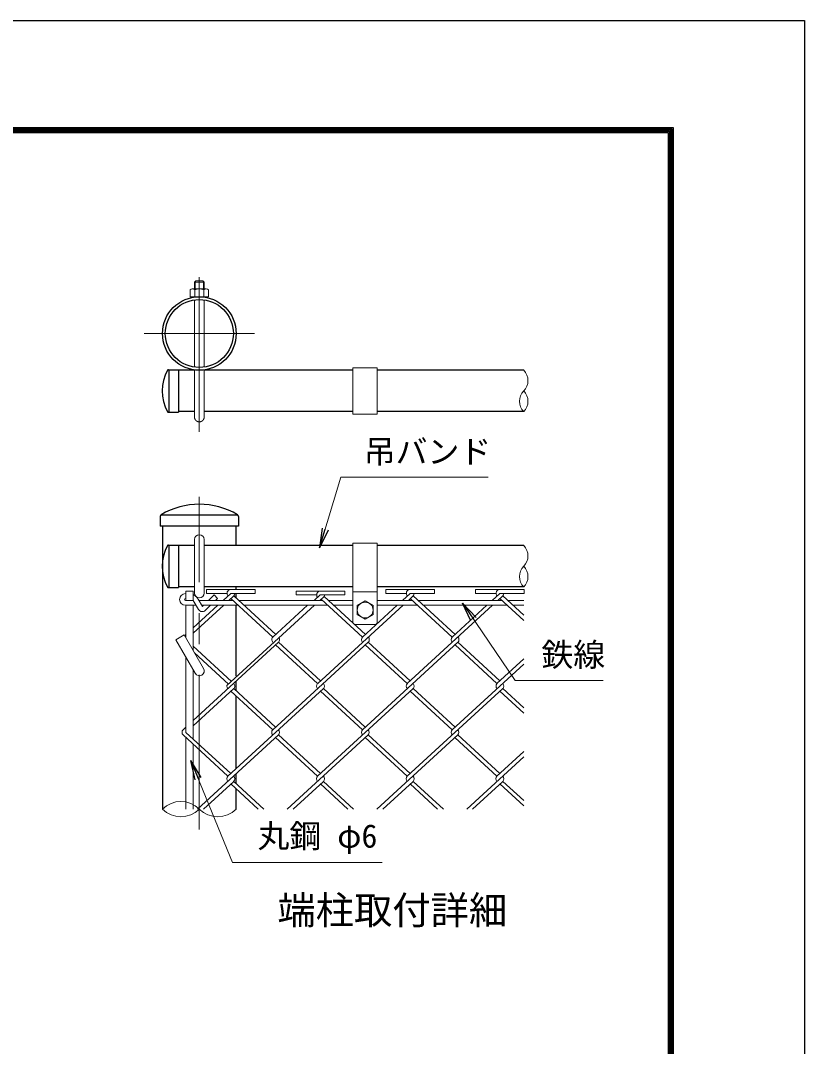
# Model space of a CAD drawing. Units: millimetres, scale not verified. Extents: x -4200 to 4200, y -2970 to 2970.
# Drawn here: x 2589 to 4200, y 861 to 2970 of the extents above; entities that cross this region are included whole.
import ezdxf
from ezdxf.enums import TextEntityAlignment as Align

# ---------------------------------------------------------------- set-up
doc = ezdxf.new("R2010")
doc.units = ezdxf.units.MM
doc.header["$LTSCALE"] = 10
doc.linetypes.add('DASHED', pattern=[7.5, 6, -1.5])
doc.linetypes.add('USER1', pattern=[50.8, 31.75, -6.35, 6.35, -6.35])
for name, color, linetype, lineweight in [('0-0_D-STR1', 1, 'Continuous', 25), ('0-1_D-STR3', 3, 'Continuous', 13), ('0-2_D-BMK', 2, 'USER1', 13), ('0-3_D-STR-DIM', 7, 'Continuous', 13), ('0-9_D-TTL-TXT', 7, 'Continuous', 25), ('0-A_D-STR-TXT', 7, 'Continuous', 13), ('0-B_D-STR2', 7, 'Continuous', 13), ('0-C_D-TTL', 7, 'Continuous', 25)]:
    doc.layers.add(name, color=color, linetype=linetype, lineweight=lineweight)
doc.layers.add('0-4_0', color=7, linetype='Continuous')
doc.styles.add('ＭＳ ゴシック', font='')
doc.styles.get('ＭＳ ゴシック').set_extended_font_data('MS Gothic')

# ---------------------------------------------------------------- blocks, each defined once
blk = doc.blocks.new('_Open')
at = {"layer": '0-4_0'}
blk.add_line((-10, 1.667), (0, 0), dxfattribs=at)
blk.add_lwpolyline([(-10, -1.667), (0, 0), (-10, 0)], dxfattribs=at)

msp = doc.modelspace()

# ---------------------------------------------------------------- linework, layer by layer
at = {"layer": '0-0_D-STR1'}
for p, q in [((2893.02, 2252.19), (2913.85, 2252.19)), ((2893.85, 2252.19), (2893.85, 2164.69)), ((2913.85, 2252.19), (2913.85, 2164.69)), ((2946.35, 2250.94), (2913.85, 2250.94)), ((3272.08, 2250.94), (2966.35, 2250.94)), ((3623.01, 2250.94), (3322.08, 2250.94)), ((2893.02, 2164.69), (2913.85, 2164.69)), ((2946.35, 2165.94), (2913.85, 2165.94)), ((3272.08, 2165.94), (2966.35, 2165.94)), ((3623.01, 2165.94), (3322.08, 2165.94)), ((2876.1, 1950.69), (2876.1, 1930.55)), ((3035.76, 1953.05), (2876.93, 1953.05)), ((3036.6, 1950.69), (3036.6, 1930.55)), ((3036.6, 1930.55), (2876.1, 1930.55)), ((2880.72, 1930.55), (2880.72, 1348.89)), ((3031.97, 1890.55), (3031.97, 1930.55)), ((2893.02, 1891.8), (2913.85, 1891.8)), ((2893.85, 1891.8), (2893.85, 1804.3)), ((2913.85, 1891.8), (2913.85, 1804.3)), ((2946.35, 1890.55), (2913.85, 1890.55)), ((3272.08, 1890.55), (2966.35, 1890.55)), ((3623.01, 1890.55), (3322.08, 1890.55)), ((2893.02, 1804.3), (2913.85, 1804.3)), ((2946.35, 1805.55), (2913.85, 1805.55)), ((3272.08, 1805.55), (2966.35, 1805.55)), ((3031.97, 1800.29), (3031.97, 1805.55)), ((3623.01, 1805.55), (3322.08, 1805.55)), ((3031.97, 1782.5), (3031.97, 1792.29)), ((3031.97, 1622.6), (3031.97, 1768.05)), ((3031.97, 1591.93), (3031.97, 1612.02)), ((3031.97, 1432.28), (3031.97, 1581.08)), ((3031.97, 1401.33), (3031.97, 1421.42)), ((3031.97, 1348.89), (3031.97, 1390.48))]:
    msp.add_line(p, q, dxfattribs=at)
for radius in [75.62, 69.88]:
    msp.add_circle((2956.35, 2326.57), radius, dxfattribs=at)
for centre, radius, start, end in [((2969.41, 2208.44), 89.31, 151.52136, 208.47864), ((2893.02, 2249.69), 2.5, 90, 147.70173), ((2893.02, 2167.19), 2.5, 212.29827, 270), ((2956.35, 1822.62), 152.93, 59.14927, 120.85073), ((2879.85, 1950.69), 3.75, 120.85073, 180), ((3032.85, 1950.69), 3.75, 0, 59.14927), ((2969.41, 1848.05), 89.31, 151.52136, 208.47864), ((2893.02, 1889.3), 2.5, 90, 147.70173), ((2893.02, 1806.8), 2.5, 212.29827, 270)]:
    msp.add_arc(centre, radius, start, end, dxfattribs=at)
at = {"layer": '0-1_D-STR3'}
for p, q in [((2946.35, 2418.44), (2946.35, 2432.01)), ((2948.1, 2418.44), (2948.1, 2433.76)), ((2949.35, 2435.01), (2963.35, 2435.01)), ((2966.35, 2432.01), (2963.35, 2435.01)), ((2964.6, 2418.44), (2964.6, 2433.76)), ((2966.35, 2418.44), (2966.35, 2432.01)), ((2937.6, 2402.19), (2937.6, 2416.69)), ((2941.54, 2418.44), (2970.46, 2418.44)), ((2946.97, 2416.69), (2946.97, 2402.19)), ((2965.72, 2416.69), (2965.72, 2402.19)), ((2975.1, 2402.19), (2975.1, 2416.69)), ((2937.6, 2402.19), (2975.1, 2402.19)), ((2946.35, 2401.53), (2946.35, 2402.19)), ((2946.35, 2257.41), (2946.35, 2395.72)), ((2966.35, 2401.53), (2966.35, 2402.19)), ((2966.35, 2257.41), (2966.35, 2395.72)), ((2946.35, 2155.01), (2946.35, 2251.6)), ((2966.35, 2155.01), (2966.35, 2251.6)), ((3272.08, 2255.94), (3272.08, 2160.94)), ((3322.08, 2255.94), (3272.08, 2255.94)), ((3322.08, 2255.94), (3322.08, 2160.94)), ((3322.08, 2160.94), (3272.08, 2160.94)), ((2946.35, 1793.05), (2946.35, 1903.05)), ((2966.35, 1793.05), (2966.35, 1903.05)), ((3272.08, 1895.55), (3272.08, 1733.05)), ((3322.08, 1895.55), (3272.08, 1895.55)), ((3322.08, 1895.55), (3322.08, 1733.05)), ((2928.85, 1778.05), (2928.85, 1796.8)), ((2928.85, 1796.8), (2943.85, 1796.8)), ((2943.85, 1778.05), (2943.85, 1796.8)), ((3322.08, 1795.55), (3272.08, 1795.55)), ((2927.6, 1791.8), (2928.85, 1791.8)), ((2927.6, 1781.8), (2928.85, 1781.8)), ((2927.6, 1778.05), (2943.85, 1778.05)), ((2943.85, 1778.05), (2954.68, 1759.23)), ((2955.38, 1778.05), (3024.99, 1778.05)), ((2975.27, 1778.05), (2986.58, 1789.11)), ((3036.83, 1778.05), (3209.31, 1778.05)), ((3221.15, 1778.05), (3272.08, 1778.05)), ((3280.83, 1767.41), (3297.08, 1776.8)), ((3297.08, 1776.8), (3313.33, 1767.41)), ((3322.08, 1778.05), (3393.62, 1778.05)), ((3405.47, 1778.05), (3577.94, 1778.05)), ((3589.79, 1778.05), (3623.01, 1778.05)), ((2927.6, 1768.05), (2949.6, 1768.05)), ((2928.85, 1700.68), (2928.85, 1768.05)), ((2943.85, 1674.7), (2943.85, 1768.05)), ((2961.14, 1768.05), (3035.9, 1768.05)), ((2968.38, 1757.33), (2979.35, 1768.05)), ((3047.74, 1768.05), (3220.22, 1768.05)), ((3232.06, 1768.05), (3272.08, 1768.05)), ((3280.83, 1767.41), (3280.83, 1748.7)), ((3313.33, 1767.41), (3313.33, 1748.7)), ((3322.08, 1768.05), (3404.54, 1768.05)), ((3416.38, 1768.05), (3588.86, 1768.05)), ((3600.7, 1768.05), (3623.01, 1768.05)), ((3317.08, 1728.05), (3277.08, 1728.05)), ((2907.87, 1697.02), (2925.19, 1707.02)), ((2907.87, 1697.02), (2947.69, 1628.05)), ((2925.19, 1707.02), (2965.01, 1638.05)), ((2928.85, 1506.68), (2928.85, 1660.68)), ((2943.85, 1492.93), (2943.85, 1634.7)), ((2928.85, 1348.89), (2928.85, 1495.83)), ((2943.85, 1348.89), (2943.85, 1482.08))]:
    msp.add_line(p, q, dxfattribs=at)
for points in [[(2949.35, 2435.01), (2946.35, 2432.01), (2966.35, 2432.01)], [(2953.96, 1780.52), (2962.54, 1765.61), (2965.04, 1768.05)], [(2989.58, 1778.05), (2993.57, 1781.95), (2986.58, 1789.11)], [(3280.83, 1748.7), (3297.08, 1739.3), (3313.33, 1748.7)]]:
    msp.add_lwpolyline(points, dxfattribs=at)
msp.add_circle((3297.08, 1758.05), 16.23, dxfattribs=at)
for centre, radius, start, end in [((2942.29, 2411.44), 7.04, 48.21899, 131.78101), ((2956.35, 2392.45), 25.99, 68.85295, 111.14705), ((2970.41, 2411.29), 7.15, 49.0514, 130.9486), ((2956.35, 1903.05), 10, 0, 180), ((2956.35, 1793.05), 10, 180, 0), ((2927.6, 1779.93), 11.88, 90, 270), ((2927.6, 1779.93), 1.88, 90, 270), ((2934.46, 1769.3), 22.5, 29.90854, 65.34129), ((2962.26, 1763.59), 8.75, 209.90854, 314.33561), ((3277.08, 1733.05), 5, 180, 270), ((3317.08, 1733.05), 5, 270, 0), ((2956.35, 1633.05), 10, 210, 30)]:
    msp.add_arc(centre, radius, start, end, dxfattribs=at)
at = {"layer": '0-1_D-STR3', "linetype": 'DASHED'}
msp.add_arc((2956.35, 2155.01), 10, 180, 0, dxfattribs=at)
at = {"layer": '0-2_D-BMK'}
for p, q in [((2956.35, 2124.7), (2956.35, 2458.03)), ((3069.79, 2326.57), (2842.91, 2326.57)), ((2956.35, 1307.22), (2956.35, 1990.55))]:
    msp.add_line(p, q, dxfattribs=at)
at = {"layer": '0-3_D-STR-DIM'}
for centre, radius, start, end in [((3601.63, 2229.69), 30.15, 315.18146, 44.81854), ((3644.4, 2187.19), 30.15, 135.18146, 224.81854), ((3601.63, 2187.19), 30.15, 315.18146, 44.81854), ((3601.63, 1869.3), 30.15, 315.18146, 44.81854), ((3644.4, 1826.8), 30.15, 135.18146, 224.81854), ((3601.63, 1826.8), 30.15, 315.18146, 44.81854), ((2918.54, 1310.83), 53.65, 45.18146, 134.81854), ((2918.54, 1386.94), 53.65, 225.18146, 314.81854), ((2994.16, 1386.94), 53.65, 225.18146, 314.81854)]:
    msp.add_arc(centre, radius, start, end, dxfattribs=at)
at = {"layer": '0-A_D-STR-TXT'}
for points in [[(3549.91, 2031.54), (3247.47, 2031.54), (3204.06, 1887.99)], [(3786.33, 1613.52), (3605.46, 1613.52), (3498.54, 1770.77)], [(3332.22, 1239.01), (3024.19, 1239.01), (2939.82, 1446.88)]]:
    msp.add_lwpolyline(points, dxfattribs=at)
at = {"layer": '0-B_D-STR2'}
for p, q in [((2971.29, 1800.29), (3071.29, 1800.29)), ((2971.29, 1792.29), (2971.29, 1800.29)), ((3155.46, 1797.24), (3255.46, 1797.24)), ((3155.46, 1789.24), (3155.46, 1797.24)), ((3339.78, 1800.43), (3439.78, 1800.43)), ((3339.78, 1792.43), (3339.78, 1800.43)), ((3524.1, 1800.43), (3624.1, 1800.43)), ((3524.1, 1792.43), (3524.1, 1800.43)), ((3624.1, 1792.43), (3624.1, 1800.43)), ((2971.29, 1792.29), (3013.26, 1792.29)), ((3020.99, 1792.29), (3005.45, 1778.05)), ((3027.06, 1787), (3017.3, 1778.05)), ((3107.38, 1702.55), (3021.14, 1781.58)), ((3113.3, 1707.98), (3027.06, 1787)), ((3155.46, 1789.24), (3197.43, 1789.24)), ((3204.64, 1789.24), (3192.43, 1778.05)), ((3212.71, 1785.78), (3204.27, 1778.05)), ((3291.7, 1702.55), (3206.79, 1780.36)), ((3297.62, 1707.98), (3212.71, 1785.78)), ((3339.78, 1792.43), (3381.75, 1792.43)), ((3389.78, 1792.43), (3374.09, 1778.05)), ((3395.7, 1787), (3385.93, 1778.05)), ((3476.02, 1702.55), (3389.78, 1781.58)), ((3481.94, 1707.98), (3395.7, 1787)), ((3524.1, 1792.43), (3566.07, 1792.43)), ((3574.1, 1792.43), (3558.41, 1778.05)), ((3579.87, 1787.14), (3569.96, 1778.05)), ((3623.01, 1736.75), (3573.95, 1781.71)), ((3574.1, 1792.43), (3624.1, 1792.43)), ((3623.01, 1747.6), (3579.87, 1787.14)), ((2994.54, 1768.05), (2943.85, 1721.6)), ((3006.38, 1768.05), (2943.85, 1710.75)), ((3193.36, 1768.05), (3013.19, 1602.96)), ((3178.86, 1768.05), (3107.39, 1702.57)), ((3375.02, 1768.05), (3199.55, 1607.27)), ((3363.18, 1768.05), (3291.7, 1702.55)), ((3559.04, 1768.05), (3383.73, 1607.4)), ((3547.5, 1768.05), (3476.02, 1702.55)), ((2928.85, 1707.86), (2926.14, 1705.37)), ((3119.09, 1691.85), (2943.85, 1531.27)), ((3303.41, 1691.85), (3107.25, 1512.1)), ((3205.33, 1612.83), (3119.09, 1691.85)), ((3487.71, 1691.84), (3291.57, 1512.1)), ((3389.65, 1612.83), (3303.41, 1691.85)), ((3573.97, 1612.83), (3487.73, 1691.85)), ((3022.48, 1611.47), (2943.85, 1683.53)), ((3016.56, 1606.05), (2946.33, 1670.41)), ((3199.41, 1607.4), (3113.17, 1686.42)), ((3383.73, 1607.4), (3297.49, 1686.42)), ((3568.04, 1607.4), (3481.81, 1686.42)), ((3623.01, 1646.92), (3475.89, 1512.1)), ((3623.01, 1657.77), (3568.04, 1607.4)), ((3026.93, 1596.55), (2943.85, 1520.42)), ((3211.25, 1596.55), (3015.09, 1416.8)), ((3107.25, 1512.1), (3021.01, 1591.13)), ((3113.17, 1517.53), (3026.93, 1596.55)), ((3395.57, 1596.55), (3199.41, 1416.8)), ((3291.57, 1512.1), (3205.33, 1591.13)), ((3297.49, 1517.53), (3211.25, 1596.55)), ((3579.89, 1596.55), (3383.73, 1416.8)), ((3475.89, 1512.1), (3389.65, 1591.13)), ((3481.81, 1517.53), (3395.57, 1596.55)), ((3623.01, 1546.18), (3573.97, 1591.13)), ((3623.01, 1557.03), (3579.89, 1596.55)), ((2928.85, 1517.53), (2922.93, 1512.1)), ((3015.09, 1416.8), (2922.93, 1501.25)), ((3021.01, 1422.23), (2928.85, 1506.68)), ((3119.09, 1501.25), (2952.81, 1348.89)), ((3205.33, 1422.23), (3119.09, 1501.25)), ((3303.41, 1501.25), (3137.13, 1348.89)), ((3389.65, 1422.23), (3303.41, 1501.25)), ((3487.73, 1501.25), (3321.45, 1348.89)), ((3573.97, 1422.23), (3487.73, 1501.25)), ((3199.41, 1416.8), (3113.17, 1495.83)), ((3383.72, 1416.8), (3297.49, 1495.83)), ((3568.04, 1416.8), (3482.32, 1495.35)), ((3623.01, 1456.32), (3505.77, 1348.89)), ((3623.01, 1467.17), (3568.04, 1416.8)), ((3026.93, 1405.95), (2964.65, 1348.89)), ((3077.36, 1348.89), (3021.01, 1400.53)), ((3089.21, 1348.89), (3026.93, 1405.95)), ((3211.25, 1405.95), (3148.97, 1348.89)), ((3261.68, 1348.89), (3205.33, 1400.53)), ((3273.52, 1348.89), (3211.25, 1405.95)), ((3395.57, 1405.95), (3333.29, 1348.89)), ((3446, 1348.89), (3389.65, 1400.53)), ((3457.84, 1348.89), (3395.57, 1405.95)), ((3579.89, 1405.95), (3517.61, 1348.89)), ((3623.01, 1355.58), (3573.97, 1400.53)), ((3623.01, 1366.43), (3579.89, 1405.95))]:
    msp.add_line(p, q, dxfattribs=at)
for points in [[(3020.99, 1792.29), (3071.29, 1792.29), (3071.29, 1800.29)], [(3204.64, 1789.24), (3255.46, 1789.24), (3255.46, 1797.24)], [(3389.78, 1792.43), (3439.78, 1792.43), (3439.78, 1800.43)]]:
    msp.add_lwpolyline(points, dxfattribs=at)
for centre, start, end in [((3021.29, 1792.29), 95, 221.07291), ((3205.46, 1789.24), 95, 218.5378), ((3389.78, 1792.43), 95, 222.5), ((3574.1, 1792.43), 85, 222.5), ((3021.14, 1792.43), 317.5, 359.03224), ((3205.46, 1789.24), 334.51338, 0), ((3389.78, 1792.43), 317.5, 0), ((3574.1, 1792.43), 317.5, 0), ((3113.3, 1697.13), 137.5, 235.41449), ((3113.3, 1697.13), 317.5, 29.58551), ((3297.62, 1697.13), 137.5, 222.5), ((3297.62, 1697.13), 317.5, 42.5), ((3481.94, 1697.13), 137.5, 222.5), ((3481.94, 1697.13), 317.5, 42.5), ((3021.14, 1601.83), 171.90321, 222.5), ((3021.14, 1601.83), 317.5, 42.5), ((3205.46, 1601.83), 137.5, 222.5), ((3205.46, 1601.83), 317.5, 42.5), ((3389.78, 1601.83), 137.5, 222.5), ((3389.78, 1601.83), 317.5, 42.5), ((3574.1, 1601.83), 137.5, 222.5), ((3574.1, 1601.83), 317.5, 42.5), ((2928.85, 1506.68), 137.5, 222.5), ((3113.17, 1506.68), 137.5, 222.5), ((3113.17, 1506.68), 317.5, 42.5), ((3297.49, 1506.68), 137.5, 222.5), ((3297.49, 1506.68), 317.5, 42.5), ((3481.81, 1506.68), 137.5, 222.5), ((3481.81, 1506.68), 317.5, 42.5), ((3020.99, 1411.36), 137.5, 222.5), ((3020.99, 1411.36), 317.5, 42.5), ((3205.31, 1411.36), 137.5, 222.5), ((3205.31, 1411.36), 317.5, 42.5), ((3389.63, 1411.36), 137.5, 222.5), ((3389.63, 1411.36), 317.5, 42.5), ((3573.95, 1411.36), 137.5, 222.5), ((3573.95, 1411.36), 317.5, 42.5)]:
    msp.add_arc(centre, 8.03, start, end, dxfattribs=at)
at = {"layer": '0-C_D-TTL', "color": 2}
msp.add_lwpolyline([(-4200, 2970), (4200, 2970), (4200, -2970), (-4200, -2970)], close=True, dxfattribs=at)
at = {"layer": '0-C_D-TTL'}
for points in [[(-3930, 2750), (3930, 2750), (3930, -2750), (-3930, -2750)], [(-3927.5, 2747.5), (3927.5, 2747.5), (3927.5, -2747.5), (-3927.5, -2747.5)], [(-3925, 2745), (3925, 2745), (3925, -2745), (-3925, -2745)], [(-3922.5, 2742.5), (3922.5, 2742.5), (3922.5, -2742.5), (-3922.5, -2742.5)], [(-3920, 2740), (3920, 2740), (3920, -2740), (-3920, -2740)]]:
    msp.add_lwpolyline(points, close=True, dxfattribs=at)

# ---------------------------------------------------------------- block references
at = {"layer": '0-A_D-STR-TXT', "xscale": 4, "yscale": 4}
for p, rotation in [((3203.48, 1886.07), 253.17579), ((3497.42, 1772.42), 124.21291), ((2939.07, 1448.73), 112.09224)]:
    msp.add_blockref('_Open', p, dxfattribs=dict(at, rotation=rotation))

# ---------------------------------------------------------------- texts
at = {"layer": '0-9_D-TTL-TXT', "style": 'ＭＳ ゴシック'}
msp.add_text('端柱取付詳細', height=57.7, dxfattribs=at).set_placement((3116.84, 1094.97), align=Align.BOTTOM_LEFT)
at = {"layer": '0-A_D-STR-TXT', "style": 'ＭＳ ゴシック'}
for s, p in [('吊バンド', (3294.08, 2045.4)), ('鉄線', (3659.17, 1627.88)), ('丸鋼 φ6', (3075.88, 1255.15))]:
    msp.add_text(s, height=48.09, dxfattribs=at).set_placement(p, align=Align.BOTTOM_LEFT)

doc.saveas('drawing.dxf')
